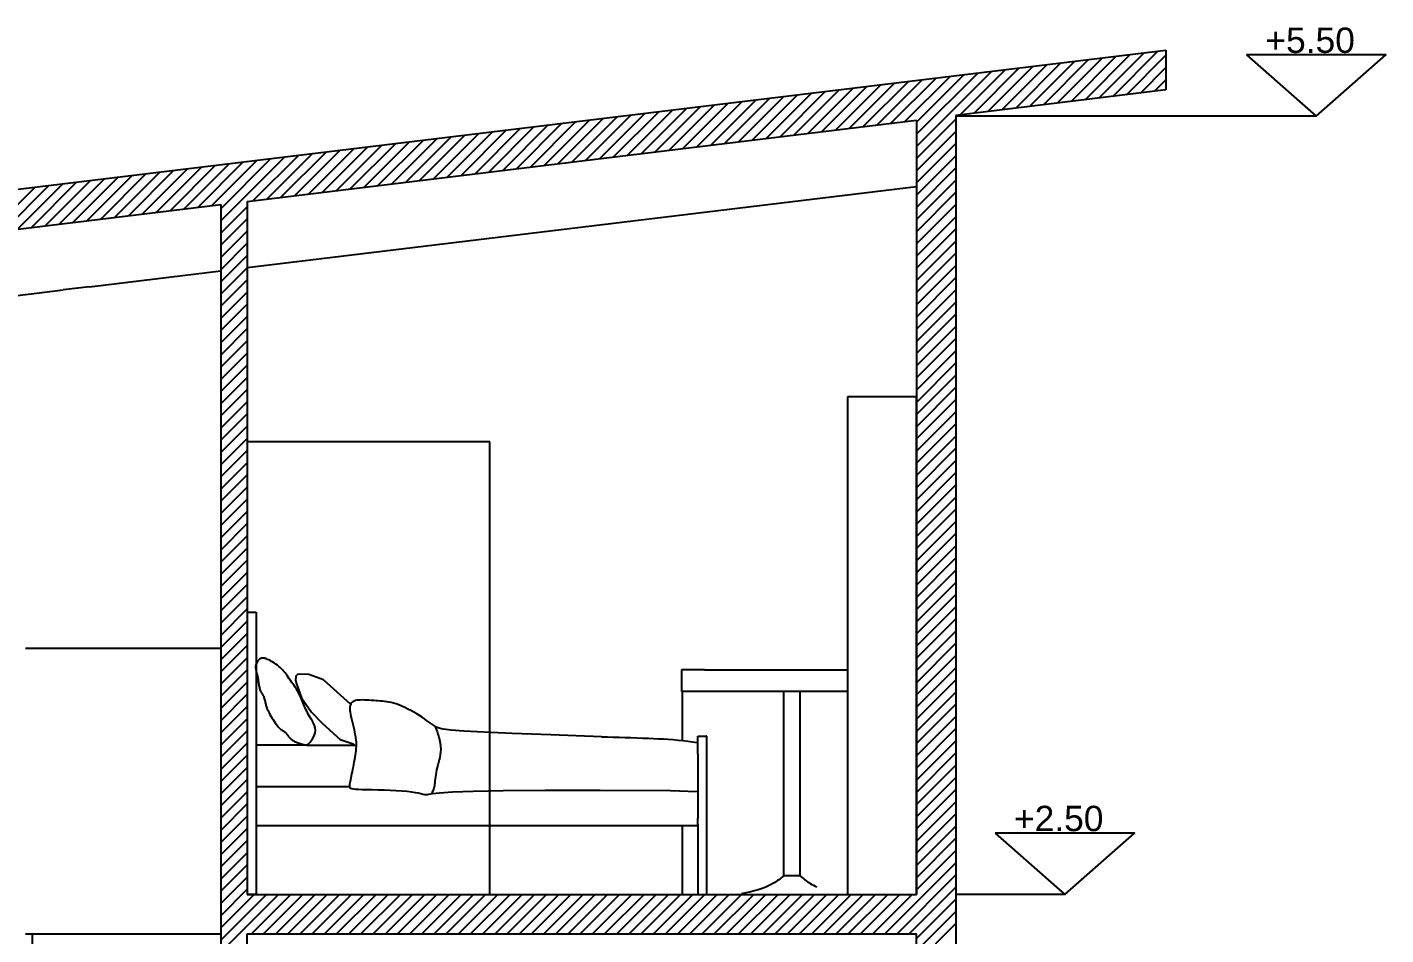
# Model space of a CAD drawing. Header units: inches. Extents: x 1683361338 to 1683364737, y 2652218797 to 2652228464.
# Drawn here: x 1683363810 to 1683364362, y 2652226870 to 2652227239 of the extents above; entities that cross this region are included whole.
import ezdxf

# ---------------------------------------------------------------- set-up
doc = ezdxf.new("R2010")
doc.units = ezdxf.units.IN
doc.header["$MEASUREMENT"] = 0
for name, color, linetype in [('A-FURN', 5, 'Continuous'), ('A-SECT-MCUT', 7, 'Continuous'), ('G-ANNO-DIM', 3, 'Continuous'), ('G-ANNO-NPLT', 210, 'Continuous'), ('PROIETTATO', 2, 'Continuous')]:
    doc.layers.add(name, color=color, linetype=linetype)
doc.styles.add('underline', font='Arial.ttf')

msp = doc.modelspace()

# ---------------------------------------------------------------- linework, layer by layer
at = {"layer": 'A-FURN', "linetype": 'ByBlock', "ltscale": 11}
for p, q in [((1683364171.321141, 2652227088.716176), (1683364143.321142, 2652227088.716176)), ((1683364143.321142, 2652227088.716176), (1683364143.321142, 2652226886.71618)), ((1683364171.321142, 2652226886.71618), (1683364171.321142, 2652227088.716176)), ((1683364076.020059, 2652226969.095062), (1683364076.020059, 2652226949.231222)), ((1683364076.020059, 2652226914.636035), (1683364076.020059, 2652226886.800833)), ((1683363812.167958, 2652226756.749552), (1683363812.167972, 2652226870.716181))]:
    msp.add_line(p, q, dxfattribs=at)
at = {"layer": 'A-FURN', "ltscale": 0.2}
for p, q in [((1683363997.916472, 2652227070.479282), (1683363899.321147, 2652227070.479282)), ((1683363997.916472, 2652227058.146423), (1683363997.916472, 2652227070.479282)), ((1683363997.916472, 2652226886.71618), (1683363997.916472, 2652227058.146423))]:
    msp.add_line(p, q, dxfattribs=at)
at = {"layer": 'A-FURN'}
for p, q in [((1683363899.435961, 2652227001.285758), (1683363903.005996, 2652227001.285758)), ((1683363809.321149, 2652226986.716177), (1683363888.610812, 2652226986.716177)), ((1683364085.11749, 2652226977.849879), (1683364075.862345, 2652226977.849879)), ((1683364075.862345, 2652226977.849879), (1683364075.862345, 2652226969.095062)), ((1683364085.11749, 2652226977.849879), (1683364143.321142, 2652226977.849879)), ((1683364118.138488, 2652226977.849879), (1683364118.138488, 2652226977.849879)), ((1683364143.321142, 2652226969.095062), (1683364076.020059, 2652226969.095062)), ((1683364117.410724, 2652226894.279275), (1683364117.410724, 2652226969.000198)), ((1683364123.895956, 2652226969.000198), (1683364123.895956, 2652226894.279275)), ((1683363923.479479, 2652226947.292902), (1683363903.024809, 2652226947.292902)), ((1683363923.479479, 2652226947.292902), (1683363943.021007, 2652226947.292902)), ((1683364082.464756, 2652226943.728598), (1683364082.464756, 2652226951.021041)), ((1683364082.464756, 2652226951.021041), (1683364085.868709, 2652226951.021041)), ((1683364086.081273, 2652226951.021041), (1683364085.868709, 2652226951.021041)), ((1683364086.081273, 2652226944.097955), (1683364086.081273, 2652226951.021041)), ((1683363903.005996, 2652226930.481228), (1683363940.583405, 2652226930.481228)), ((1683364042.836291, 2652226929.116156), (1683364071.371634, 2652226928.860754)), ((1683364071.371634, 2652226928.860754), (1683364082.222355, 2652226928.521825)), ((1683363903.133865, 2652226914.636035), (1683364082.409358, 2652226914.636035)), ((1683364082.464756, 2652226915.078625), (1683364082.464756, 2652226917.712975)), ((1683364123.895956, 2652226894.279275), (1683364117.410724, 2652226894.279275)), ((1683363809.321149, 2652226870.71618), (1683363888.610812, 2652226870.71618))]:
    msp.add_line(p, q, dxfattribs=at)
for points in [[(1683363903.005996, 2652227001.285758), (1683363903.005996, 2652226886.71618), (1683363899.435961, 2652226886.71618), (1683363899.435961, 2652227001.273527)], [(1683363925.874545, 2652226949.862189), (1683363926.627465, 2652226951.125974), (1683363927.035642, 2652226952.299922), (1683363927.155199, 2652226953.390591), (1683363927.04226, 2652226954.404542), (1683363926.752948, 2652226955.348331), (1683363926.343385, 2652226956.228521), (1683363925.869695, 2652226957.051668), (1683363925.388001, 2652226957.824331), (1683363924.94409, 2652226958.553243), (1683363924.542405, 2652226959.245822), (1683363924.177054, 2652226959.909662), (1683363923.842144, 2652226960.552355), (1683363923.531783, 2652226961.181494), (1683363923.240077, 2652226961.80467), (1683363922.961134, 2652226962.429476), (1683363922.689062, 2652226963.063505), (1683363922.41823, 2652226963.712854), (1683363922.14406, 2652226964.377653), (1683363921.862236, 2652226965.056533), (1683363921.568442, 2652226965.74813), (1683363921.258362, 2652226966.451076), (1683363920.92768, 2652226967.164004), (1683363920.572081, 2652226967.88555), (1683363920.187249, 2652226968.614346), (1683363919.770705, 2652226969.348581), (1683363919.32732, 2652226970.084666), (1683363918.863802, 2652226970.818563), (1683363918.386861, 2652226971.546237), (1683363917.903204, 2652226972.263654), (1683363917.41954, 2652226972.966777), (1683363916.942576, 2652226973.65157), (1683363916.479023, 2652226974.313998), (1683363916.033167, 2652226974.950971), (1683363915.599612, 2652226975.563176), (1683363915.170539, 2652226976.152245), (1683363914.738132, 2652226976.71981), (1683363914.294572, 2652226977.267503), (1683363913.832042, 2652226977.796958), (1683363913.342725, 2652226978.309806), (1683363912.818802, 2652226978.807681), (1683363912.255758, 2652226979.291227), (1683363911.662287, 2652226979.757152), (1683363911.050381, 2652226980.201173), (1683363910.432037, 2652226980.61901), (1683363909.819247, 2652226981.006384), (1683363909.224008, 2652226981.359015), (1683363908.658314, 2652226981.672619), (1683363908.134159, 2652226981.94292), (1683363907.660686, 2652226982.166865), (1683363907.235633, 2652226982.346329), (1683363906.853886, 2652226982.484418), (1683363906.510329, 2652226982.584237), (1683363906.199849, 2652226982.648889), (1683363905.917332, 2652226982.681479), (1683363905.657663, 2652226982.685115), (1683363905.415729, 2652226982.662899), (1683363905.187074, 2652226982.61752), (1683363904.96989, 2652226982.549995), (1683363904.763023, 2652226982.460929), (1683363904.565325, 2652226982.350919), (1683363904.375644, 2652226982.220567), (1683363904.19283, 2652226982.070477), (1683363904.015731, 2652226981.901247), (1683363903.843198, 2652226981.71348), (1683363903.674757, 2652226981.507839), (1683363903.512646, 2652226981.285225), (1683363903.359778, 2652226981.046606), (1683363903.219068, 2652226980.792945), (1683363903.093432, 2652226980.525207), (1683363902.985784, 2652226980.244357), (1683363902.899038, 2652226979.951359), (1683363902.83611, 2652226979.64718), (1683363902.798928, 2652226979.333261), (1683363902.785488, 2652226979.01296), (1683363902.792801, 2652226978.690112), (1683363902.817874, 2652226978.368552), (1683363902.857719, 2652226978.052116), (1683363902.909344, 2652226977.744639), (1683363902.969762, 2652226977.449957), (1683363903.03598, 2652226977.171905), (1683363903.105332, 2652226976.912751), (1683363903.17644, 2652226976.668491), (1683363903.248252, 2652226976.433559), (1683363903.319712, 2652226976.202383), (1683363903.389767, 2652226975.969394), (1683363903.457362, 2652226975.729021), (1683363903.521443, 2652226975.475697), (1683363903.580956, 2652226975.20385), (1683363903.635289, 2652226974.909188), (1683363903.685596, 2652226974.592524), (1683363903.733472, 2652226974.255948), (1683363903.780513, 2652226973.90155), (1683363903.828315, 2652226973.531419), (1683363903.878473, 2652226973.147644), (1683363903.932583, 2652226972.752316), (1683363903.992241, 2652226972.347525), (1683363904.058893, 2652226971.935817), (1683363904.133393, 2652226971.521563), (1683363904.216443, 2652226971.109597), (1683363904.308748, 2652226970.704746), (1683363904.41101, 2652226970.311841), (1683363904.523934, 2652226969.935711), (1683363904.648222, 2652226969.581188), (1683363904.784579, 2652226969.2531), (1683363904.933047, 2652226968.954068), (1683363905.091019, 2652226968.677875), (1683363905.255231, 2652226968.416094), (1683363905.422413, 2652226968.160295), (1683363905.589299, 2652226967.902056), (1683363905.752624, 2652226967.632944), (1683363905.909118, 2652226967.344536), (1683363906.055517, 2652226967.028403), (1683363906.189392, 2652226966.67876), (1683363906.311679, 2652226966.300382), (1683363906.424153, 2652226965.900685), (1683363906.528589, 2652226965.487089), (1683363906.626762, 2652226965.067009), (1683363906.720447, 2652226964.647862), (1683363906.811419, 2652226964.237067), (1683363906.901454, 2652226963.842039), (1683363906.993201, 2652226963.466925), (1683363907.092802, 2652226963.102794), (1683363907.207277, 2652226962.737438), (1683363907.343644, 2652226962.358658), (1683363907.508919, 2652226961.954248), (1683363907.710122, 2652226961.512006), (1683363907.95427, 2652226961.019727), (1683363908.248381, 2652226960.46521), (1683363908.596306, 2652226959.841856), (1683363908.989226, 2652226959.165503), (1683363909.415156, 2652226958.457591), (1683363909.86211, 2652226957.739563), (1683363910.318101, 2652226957.032863), (1683363910.771145, 2652226956.358931), (1683363911.209255, 2652226955.739211), (1683363911.620447, 2652226955.195145), (1683363911.995322, 2652226954.742554), (1683363912.334839, 2652226954.374784), (1683363912.642546, 2652226954.079554), (1683363912.921991, 2652226953.844587), (1683363913.17672, 2652226953.657605), (1683363913.41028, 2652226953.506332), (1683363913.626221, 2652226953.378489), (1683363913.828088, 2652226953.261799), (1683363914.019218, 2652226953.145536), (1683363914.202105, 2652226953.025183), (1683363914.379031, 2652226952.897777), (1683363914.552278, 2652226952.760352), (1683363914.724128, 2652226952.609946), (1683363914.896865, 2652226952.443593), (1683363915.07277, 2652226952.258328), (1683363915.254125, 2652226952.051189), (1683363915.44281, 2652226951.820657), (1683363915.63909, 2652226951.570994), (1683363915.842828, 2652226951.307907), (1683363916.053886, 2652226951.037107), (1683363916.272127, 2652226950.764301), (1683363916.497414, 2652226950.495196), (1683363916.729608, 2652226950.235501), (1683363916.968573, 2652226949.990926), (1683363917.214602, 2652226949.765799), (1683363917.469723, 2652226949.55893), (1683363917.736392, 2652226949.367755), (1683363918.017069, 2652226949.189706), (1683363918.314212, 2652226949.022215), (1683363918.63028, 2652226948.862718), (1683363918.967729, 2652226948.708643), (1683363919.32902, 2652226948.557428), (1683363919.714677, 2652226948.407313), (1683363920.117502, 2652226948.259789), (1683363920.528363, 2652226948.117155), (1683363920.938128, 2652226947.981708), (1683363921.337665, 2652226947.855749), (1683363921.717844, 2652226947.741579), (1683363922.069532, 2652226947.641493), (1683363922.383598, 2652226947.557794), (1683363922.653726, 2652226947.4925), (1683363922.884861, 2652226947.446511), (1683363923.084767, 2652226947.420448), (1683363923.261205, 2652226947.414932), (1683363923.421936, 2652226947.430582), (1683363923.574723, 2652226947.468019), (1683363923.727326, 2652226947.527865), (1683363923.88751, 2652226947.610738), (1683363924.06206, 2652226947.718598), (1683363924.253869, 2652226947.858754), (1683363924.464854, 2652226948.039855), (1683363924.696933, 2652226948.270546), (1683363924.952024, 2652226948.559478), (1683363925.232044, 2652226948.915298), (1683363925.538912, 2652226949.346653), (1683363925.874545, 2652226949.862189)], [(1683363941.363939, 2652226963.908175), (1683363930.335021, 2652226973.791253), (1683363924.419707, 2652226976.080162), (1683363919.925774, 2652226976.211668), (1683363919.186345, 2652226975.325193), (1683363918.964515, 2652226973.552243), (1683363919.400653, 2652226972.198668), (1683363921.454664, 2652226966.557132), (1683363925.471671, 2652226960.683509), (1683363929.792634, 2652226956.196353), (1683363937.174171, 2652226949.633607), (1683363942.406949, 2652226947.813512), (1683363943.59973, 2652226946.802251)], [(1683364043.291315, 2652226950.771169), (1683364022.724734, 2652226951.478668), (1683364007.019891, 2652226952.079991), (1683363995.488392, 2652226952.59694), (1683363987.441842, 2652226953.051316), (1683363982.191849, 2652226953.464918), (1683363979.050019, 2652226953.859548), (1683363977.327957, 2652226954.257005), (1683363976.337271, 2652226954.67909), (1683363975.501425, 2652226955.14326), (1683363974.691317, 2652226955.649591), (1683363973.889702, 2652226956.193816), (1683363973.079337, 2652226956.771669), (1683363972.242977, 2652226957.378881), (1683363971.363378, 2652226958.011185), (1683363970.423297, 2652226958.664315), (1683363969.405489, 2652226959.334002), (1683363968.299443, 2652226960.014585), (1683363967.12157, 2652226960.694826), (1683363965.895017, 2652226961.362086), (1683363964.642928, 2652226962.003735), (1683363963.388448, 2652226962.607138), (1683363962.154723, 2652226963.159659), (1683363960.964897, 2652226963.648664), (1683363959.842116, 2652226964.061519), (1683363958.802846, 2652226964.389801), (1683363957.836841, 2652226964.641933), (1683363956.927178, 2652226964.830552), (1683363956.056933, 2652226964.968287), (1683363955.209181, 2652226965.067776), (1683363954.366998, 2652226965.141652), (1683363953.513461, 2652226965.202549), (1683363952.631645, 2652226965.263105), (1683363951.710023, 2652226965.332847), (1683363950.758652, 2652226965.408901), (1683363949.792985, 2652226965.485284), (1683363948.828475, 2652226965.556018), (1683363947.880575, 2652226965.615124), (1683363946.964738, 2652226965.656621), (1683363946.096417, 2652226965.674529), (1683363945.291067, 2652226965.662868), (1683363944.561183, 2652226965.616293), (1683363943.907441, 2652226965.532001), (1683363943.32756, 2652226965.407827), (1683363942.819258, 2652226965.241602), (1683363942.380256, 2652226965.031157), (1683363942.008272, 2652226964.774328), (1683363941.701025, 2652226964.468945), (1683363941.456234, 2652226964.112841), (1683363941.271645, 2652226963.703507), (1683363941.145105, 2652226963.23707), (1683363941.07449, 2652226962.709312), (1683363941.057675, 2652226962.116016), (1683363941.092535, 2652226961.452969), (1683363941.176943, 2652226960.71595), (1683363941.308776, 2652226959.900748), (1683363941.485908, 2652226959.003143), (1683363941.704503, 2652226958.022916), (1683363941.953883, 2652226956.975826), (1683363942.221657, 2652226955.881629), (1683363942.495437, 2652226954.760082), (1683363942.762832, 2652226953.630938), (1683363943.011454, 2652226952.513955), (1683363943.228912, 2652226951.428885), (1683363943.402818, 2652226950.395487), (1683363943.523667, 2652226949.427711), (1683363943.59349, 2652226948.516292), (1683363943.617206, 2652226947.646162), (1683363943.59973, 2652226946.802251), (1683363943.545979, 2652226945.969491), (1683363943.460871, 2652226945.132813), (1683363943.349323, 2652226944.277148), (1683363943.21625, 2652226943.387426), (1683363943.066213, 2652226942.45329), (1683363942.902337, 2652226941.483215), (1683363942.727389, 2652226940.490385), (1683363942.544137, 2652226939.487987), (1683363942.35535, 2652226938.489207), (1683363942.163793, 2652226937.507231), (1683363941.972236, 2652226936.555243), (1683363941.783445, 2652226935.64643), (1683363941.600616, 2652226934.792172), (1683363941.428653, 2652226933.996636), (1683363941.272891, 2652226933.262187), (1683363941.138662, 2652226932.591184), (1683363941.031298, 2652226931.985991), (1683363940.956132, 2652226931.448972), (1683363940.918498, 2652226930.982488), (1683363940.923727, 2652226930.588901), (1683363940.982988, 2652226930.268684), (1683363941.130786, 2652226930.01474), (1683363941.407464, 2652226929.818081), (1683363941.85336, 2652226929.66972), (1683363942.508817, 2652226929.560667), (1683363943.414174, 2652226929.481938), (1683363944.609774, 2652226929.424542), (1683363946.135957, 2652226929.379491), (1683363948.01202, 2652226929.3383), (1683363950.173083, 2652226929.294477), (1683363952.533227, 2652226929.242033), (1683363955.006526, 2652226929.174981), (1683363957.507061, 2652226929.087328), (1683363959.948907, 2652226928.973087), (1683363962.246143, 2652226928.826268), (1683363964.312846, 2652226928.640881), (1683363966.083286, 2652226928.41537), (1683363967.572493, 2652226928.165905), (1683363968.815692, 2652226927.913093), (1683363969.848104, 2652226927.677538), (1683363970.704954, 2652226927.479845), (1683363971.421463, 2652226927.340616), (1683363972.032856, 2652226927.280459), (1683363972.574354, 2652226927.319977), (1683363973.206609, 2652226927.470829), (1683363974.591987, 2652226927.708882), (1683363977.518282, 2652226928.001061), (1683363982.773287, 2652226928.31429), (1683363991.144797, 2652226928.615491), (1683364003.420605, 2652226928.871587), (1683364020.388505, 2652226929.049501), (1683364042.836291, 2652226929.116156)], [(1683363975.642822, 2652226955.064738), (1683363975.867161, 2652226954.530909), (1683363976.168109, 2652226953.785336), (1683363976.516745, 2652226952.864943), (1683363976.884149, 2652226951.806654), (1683363977.2414, 2652226950.647392), (1683363977.559579, 2652226949.42408), (1683363977.809764, 2652226948.173643), (1683363977.963035, 2652226946.933002), (1683363977.998816, 2652226945.73216), (1683363977.929909, 2652226944.573432), (1683363977.777458, 2652226943.45221), (1683363977.56261, 2652226942.363888), (1683363977.306511, 2652226941.30386), (1683363977.030307, 2652226940.267519), (1683363976.755142, 2652226939.250257), (1683363976.502163, 2652226938.247466), (1683363976.287966, 2652226937.256932), (1683363976.110949, 2652226936.285995), (1683363975.96496, 2652226935.344383), (1683363975.843846, 2652226934.441829), (1683363975.741456, 2652226933.588063), (1683363975.651637, 2652226932.792815), (1683363975.568238, 2652226932.065815), (1683363975.485107, 2652226931.416793), (1683363975.396605, 2652226930.850538), (1683363975.299149, 2652226930.352056), (1683363975.189667, 2652226929.901413), (1683363975.065089, 2652226929.478674), (1683363974.922344, 2652226929.063905), (1683363974.758363, 2652226928.637169), (1683363974.570074, 2652226928.178532), (1683363974.354407, 2652226927.668058)], [(1683364082.464756, 2652226915.078625), (1683364082.464756, 2652226886.71618), (1683364086.081273, 2652226886.71618), (1683364086.081273, 2652226944.097955)], [(1683364082.464756, 2652226943.728598), (1683364082.464756, 2652226917.712975)]]:
    msp.add_lwpolyline(points, dxfattribs=at)
for points in [[(1683364043.291315, 2652226950.771169), (1683364062.455114, 2652226950.111926), (1683364078.398623, 2652226948.950183), (1683364082.121699, 2652226948.418559)], [(1683364117.410724, 2652226894.310896), (1683364113.151935, 2652226891.216424), (1683364100.207414, 2652226886.929915)]]:
    msp.add_spline(points, degree=3, dxfattribs=at)
msp.add_open_spline([(1683364123.895956, 2652226894.265723), (1683364125.276611, 2652226893.161562), (1683364127.451125, 2652226891.422523), (1683364129.882915, 2652226890.179729), (1683364130.797377, 2652226889.777475)], degree=3, knots=[0, 0, 0, 0, 5.264317401, 8.2912336497, 8.2912336497, 8.2912336497, 8.2912336497], dxfattribs=at)
at = {"layer": 'A-SECT-MCUT', "linetype": 'ByBlock', "ltscale": 11}
for p, q in [((1683363525.987822, 2652227139.285234), (1683364272.654473, 2652227229.527596)), ((1683364272.654473, 2652227229.527596), (1683364272.654473, 2652227213.410484)), ((1683364272.654473, 2652227213.410484), (1683364187.321141, 2652227203.067051)), ((1683363899.321147, 2652227168.157959), (1683364171.321141, 2652227201.127656)), ((1683364171.321141, 2652227201.127656), (1683364171.321146, 2652226886.71618)), ((1683364187.321141, 2652227203.067051), (1683364187.321141, 2652226621.892399)), ((1683363899.321147, 2652227168.157959), (1683363899.321147, 2652226886.71618)), ((1683363888.610812, 2652227166.859737), (1683363888.610812, 2652226637.892398)), ((1683363899.321147, 2652226886.71618), (1683364171.321142, 2652226886.71618)), ((1683363899.322292, 2652226637.892484), (1683363899.322292, 2652226870.716181)), ((1683363899.322292, 2652226870.71618), (1683364171.321141, 2652226870.71618))]:
    msp.add_line(p, q, dxfattribs=at)
at = {"layer": 'A-SECT-MCUT'}
msp.add_line((1683364171.321141, 2652226637.892398), (1683364171.321141, 2652226870.716181), dxfattribs=at)
msp.add_lwpolyline([(1683363739.321151, 2652227148.764021), (1683363888.610812, 2652227166.859737)], dxfattribs=at)
at = {"layer": 'G-ANNO-DIM', "lineweight": 25}
for p, q in [((1683364333.697607, 2652227202.758973), (1683364187.321141, 2652227202.758973)), ((1683364231.544787, 2652226886.71618), (1683364187.321141, 2652226886.71618))]:
    msp.add_line(p, q, dxfattribs=at)
at = {"layer": 'G-ANNO-DIM'}
for points in [[(1683364305.417244, 2652227227.646243), (1683364333.697607, 2652227202.758973), (1683364361.97797, 2652227227.646243)], [(1683364203.264424, 2652226911.60345), (1683364231.544787, 2652226886.71618), (1683364259.82515, 2652226911.60345)]]:
    msp.add_lwpolyline(points, close=True, dxfattribs=at)
at = {"layer": 'G-ANNO-NPLT', "linetype": 'Continuous', "ltscale": 11}
for p, q in [((1683364245.389791, 2652227210.105675), (1683364263.733522, 2652227228.449407)), ((1683364251.022262, 2652227210.788399), (1683364269.36374, 2652227229.129877)), ((1683364200.330022, 2652227204.643885), (1683364218.691786, 2652227223.005649)), ((1683364205.962493, 2652227205.326609), (1683364224.322003, 2652227223.686118)), ((1683364211.594964, 2652227206.009332), (1683364229.95222, 2652227224.366589)), ((1683364217.227435, 2652227206.692056), (1683364235.582437, 2652227225.047058)), ((1683364222.859906, 2652227207.37478), (1683364241.212655, 2652227225.727528)), ((1683364228.492377, 2652227208.057503), (1683364246.842872, 2652227226.407998)), ((1683364234.124849, 2652227208.740227), (1683364252.473089, 2652227227.088467)), ((1683364239.757319, 2652227209.422951), (1683364258.103306, 2652227227.768937)), ((1683364256.654734, 2652227211.471123), (1683364272.654473, 2652227227.470861)), ((1683364155.270252, 2652227199.182094), (1683364173.650049, 2652227217.561891)), ((1683364160.902723, 2652227199.864817), (1683364179.280266, 2652227218.24236)), ((1683364166.535194, 2652227200.547541), (1683364184.910483, 2652227218.92283)), ((1683364171.321141, 2652227190.484246), (1683364201.801135, 2652227220.964239)), ((1683364171.321141, 2652227195.433993), (1683364196.170917, 2652227220.28377)), ((1683364171.321141, 2652227200.383741), (1683364190.5407, 2652227219.6033)), ((1683364189.06508, 2652227203.278438), (1683364207.431351, 2652227221.644709)), ((1683364194.697551, 2652227203.961161), (1683364213.061569, 2652227222.325179)), ((1683364262.287204, 2652227212.153846), (1683364272.654473, 2652227222.521114)), ((1683364267.919675, 2652227212.836569), (1683364272.654472, 2652227217.571367)), ((1683364110.210483, 2652227193.720304), (1683364128.608311, 2652227212.118132)), ((1683364115.842954, 2652227194.403028), (1683364134.238529, 2652227212.798602)), ((1683364121.475425, 2652227195.085751), (1683364139.868746, 2652227213.479072)), ((1683364127.107896, 2652227195.768475), (1683364145.498963, 2652227214.159542)), ((1683364132.740367, 2652227196.451199), (1683364151.12918, 2652227214.840012)), ((1683364138.372838, 2652227197.133922), (1683364156.759397, 2652227215.520481)), ((1683364144.00531, 2652227197.816646), (1683364162.389615, 2652227216.200951)), ((1683364149.63778, 2652227198.49937), (1683364168.019832, 2652227216.881421)), ((1683364065.150713, 2652227188.258513), (1683364083.566575, 2652227206.674374)), ((1683364070.783185, 2652227188.941237), (1683364089.196792, 2652227207.354844)), ((1683364076.415656, 2652227189.623961), (1683364094.827009, 2652227208.035314)), ((1683364082.048127, 2652227190.306684), (1683364100.457226, 2652227208.715783)), ((1683364087.680598, 2652227190.989408), (1683364106.087443, 2652227209.396253)), ((1683364093.313069, 2652227191.672132), (1683364111.71766, 2652227210.076723)), ((1683364098.945541, 2652227192.354856), (1683364117.347877, 2652227210.757193)), ((1683364104.578012, 2652227193.03758), (1683364122.978095, 2652227211.437663)), ((1683364014.458474, 2652227182.113999), (1683364032.89462, 2652227200.550146)), ((1683364020.090945, 2652227182.796723), (1683364038.524837, 2652227201.230616)), ((1683364025.723416, 2652227183.479446), (1683364044.155055, 2652227201.911085)), ((1683364031.355887, 2652227184.16217), (1683364049.785272, 2652227202.591555)), ((1683364036.988358, 2652227184.844894), (1683364055.415489, 2652227203.272025)), ((1683364042.620829, 2652227185.527617), (1683364061.045706, 2652227203.952495)), ((1683364048.2533, 2652227186.210342), (1683364066.675923, 2652227204.632965)), ((1683364053.885771, 2652227186.893065), (1683364072.30614, 2652227205.313435)), ((1683364059.518243, 2652227187.57579), (1683364077.936358, 2652227205.993905)), ((1683364171.321142, 2652227185.534499), (1683364187.321141, 2652227201.534499)), ((1683363969.398705, 2652227176.652209), (1683363987.852883, 2652227195.106388)), ((1683363975.031175, 2652227177.334933), (1683363993.4831, 2652227195.786858)), ((1683363980.663646, 2652227178.017656), (1683363999.113318, 2652227196.467328)), ((1683363986.296118, 2652227178.70038), (1683364004.743535, 2652227197.147797)), ((1683363991.928588, 2652227179.383104), (1683364010.373752, 2652227197.828267)), ((1683363997.56106, 2652227180.065828), (1683364016.003969, 2652227198.508737)), ((1683364003.193531, 2652227180.748551), (1683364021.634186, 2652227199.189206)), ((1683364008.826003, 2652227181.431275), (1683364027.264403, 2652227199.869676)), ((1683364171.321142, 2652227180.584752), (1683364187.321141, 2652227196.584751)), ((1683363924.338935, 2652227171.190419), (1683363942.811146, 2652227189.66263)), ((1683363929.971406, 2652227171.873142), (1683363948.441363, 2652227190.343099)), ((1683363935.603877, 2652227172.555866), (1683363954.07158, 2652227191.023569)), ((1683363941.236348, 2652227173.23859), (1683363959.701798, 2652227191.704039)), ((1683363946.86882, 2652227173.921314), (1683363965.332015, 2652227192.384508)), ((1683363952.501291, 2652227174.604038), (1683363970.962232, 2652227193.064979)), ((1683363958.133761, 2652227175.286761), (1683363976.592449, 2652227193.745448)), ((1683363963.766233, 2652227175.969485), (1683363982.222666, 2652227194.425918)), ((1683364171.321142, 2652227175.635005), (1683364187.321141, 2652227191.635004)), ((1683363879.279166, 2652227165.728629), (1683363897.769409, 2652227184.218872)), ((1683363884.911638, 2652227166.411353), (1683363903.399626, 2652227184.899341)), ((1683363888.610812, 2652227165.16078), (1683363909.029843, 2652227185.579811)), ((1683363888.610813, 2652227160.211033), (1683363914.66006, 2652227186.26028)), ((1683363901.809051, 2652227168.459524), (1683363920.290277, 2652227186.940751)), ((1683363907.441522, 2652227169.142247), (1683363925.920495, 2652227187.621221)), ((1683363913.073993, 2652227169.824971), (1683363931.550712, 2652227188.30169)), ((1683363918.706464, 2652227170.507695), (1683363937.180929, 2652227188.98216)), ((1683364171.321142, 2652227170.685257), (1683364187.321141, 2652227186.685256)), ((1683363834.219398, 2652227160.266839), (1683363852.727672, 2652227178.775113)), ((1683363839.851869, 2652227160.949563), (1683363858.357889, 2652227179.455583)), ((1683363845.484339, 2652227161.632287), (1683363863.988106, 2652227180.136053)), ((1683363851.116811, 2652227162.31501), (1683363869.618324, 2652227180.816523)), ((1683363856.749282, 2652227162.997734), (1683363875.24854, 2652227181.496992)), ((1683363862.381753, 2652227163.680458), (1683363880.878758, 2652227182.177462)), ((1683363868.014224, 2652227164.363181), (1683363886.508975, 2652227182.857932)), ((1683363873.646695, 2652227165.045905), (1683363892.139192, 2652227183.538402)), ((1683364171.321142, 2652227165.73551), (1683364187.321141, 2652227181.735509)), ((1683363794.7921, 2652227155.487772), (1683363813.316152, 2652227174.011825)), ((1683363800.424571, 2652227156.170496), (1683363818.946369, 2652227174.692295)), ((1683363806.057042, 2652227156.85322), (1683363824.576586, 2652227175.372764)), ((1683363811.689513, 2652227157.535944), (1683363830.206803, 2652227176.053234)), ((1683363817.321984, 2652227158.218668), (1683363835.83702, 2652227176.733704)), ((1683363822.954456, 2652227158.901392), (1683363841.467237, 2652227177.414174)), ((1683363828.586926, 2652227159.584115), (1683363847.097455, 2652227178.094644)), ((1683364171.321142, 2652227160.785763), (1683364187.321141, 2652227176.785762)), ((1683364171.321142, 2652227155.836015), (1683364187.321141, 2652227171.836014)), ((1683363888.610812, 2652227155.261286), (1683363899.321147, 2652227165.97162)), ((1683364171.321142, 2652227150.886268), (1683364187.321141, 2652227166.886267)), ((1683364171.321142, 2652227145.936521), (1683364187.321141, 2652227161.93652)), ((1683363888.610813, 2652227150.311538), (1683363899.321147, 2652227161.021873)), ((1683364171.321142, 2652227140.986773), (1683364187.321141, 2652227156.986772)), ((1683363888.610812, 2652227145.361791), (1683363899.321147, 2652227156.072125)), ((1683363888.610812, 2652227140.412043), (1683363899.321147, 2652227151.122378)), ((1683364171.321142, 2652227136.037026), (1683364187.321141, 2652227152.037025)), ((1683363888.610812, 2652227135.462296), (1683363899.321147, 2652227146.172631)), ((1683364171.321142, 2652227131.087279), (1683364187.321141, 2652227147.087278)), ((1683363888.610812, 2652227130.512548), (1683363899.321147, 2652227141.222883)), ((1683364171.321143, 2652227126.137532), (1683364187.321141, 2652227142.13753)), ((1683363888.610813, 2652227125.562801), (1683363899.321147, 2652227136.273136)), ((1683364171.321143, 2652227121.187784), (1683364187.321141, 2652227137.187783)), ((1683363888.610812, 2652227120.613054), (1683363899.321147, 2652227131.323389)), ((1683364171.321143, 2652227116.238037), (1683364187.321141, 2652227132.238036)), ((1683363888.610812, 2652227115.663306), (1683363899.321147, 2652227126.373641)), ((1683364171.321143, 2652227111.28829), (1683364187.321141, 2652227127.288288)), ((1683363888.610812, 2652227110.713559), (1683363899.321147, 2652227121.423893)), ((1683364171.321143, 2652227106.338542), (1683364187.321141, 2652227122.338541)), ((1683363888.610812, 2652227105.763812), (1683363899.321146, 2652227116.474146)), ((1683364171.321143, 2652227101.388795), (1683364187.321141, 2652227117.388793)), ((1683364171.321143, 2652227096.439048), (1683364187.321141, 2652227112.439046)), ((1683363888.610812, 2652227100.814065), (1683363899.321147, 2652227111.524399)), ((1683364171.321143, 2652227091.489301), (1683364187.321141, 2652227107.489299)), ((1683363888.610812, 2652227090.91457), (1683363899.321147, 2652227101.624905)), ((1683363888.610813, 2652227095.864317), (1683363899.321147, 2652227106.574652)), ((1683364171.321143, 2652227086.539553), (1683364187.321141, 2652227102.539551)), ((1683363888.610812, 2652227085.964822), (1683363899.321147, 2652227096.675158)), ((1683364171.321143, 2652227081.589806), (1683364187.321141, 2652227097.589804)), ((1683363888.610813, 2652227081.015075), (1683363899.321147, 2652227091.725409)), ((1683364171.321143, 2652227076.640059), (1683364187.321141, 2652227092.640057)), ((1683363888.610812, 2652227076.065328), (1683363899.321147, 2652227086.775662)), ((1683364171.321144, 2652227071.690311), (1683364187.321141, 2652227087.690309)), ((1683363888.610812, 2652227071.11558), (1683363899.321147, 2652227081.825915)), ((1683364171.321144, 2652227066.740564), (1683364187.321141, 2652227082.740562)), ((1683363888.610812, 2652227066.165833), (1683363899.321147, 2652227076.876167)), ((1683364171.321143, 2652227061.790817), (1683364187.321141, 2652227077.790815)), ((1683363888.610812, 2652227061.216085), (1683363899.321147, 2652227071.92642)), ((1683364171.321144, 2652227056.84107), (1683364187.321141, 2652227072.841067)), ((1683363888.610812, 2652227056.266338), (1683363899.321147, 2652227066.976673)), ((1683364171.321143, 2652227051.891322), (1683364187.321141, 2652227067.89132)), ((1683364171.321144, 2652227046.941575), (1683364187.321141, 2652227062.941572)), ((1683363888.610812, 2652227051.316591), (1683363899.321147, 2652227062.026926)), ((1683363888.610813, 2652227046.366843), (1683363899.321147, 2652227057.077178)), ((1683364171.321144, 2652227041.991828), (1683364187.321141, 2652227057.991825)), ((1683363888.610813, 2652227041.417096), (1683363899.321147, 2652227052.127431)), ((1683364171.321144, 2652227037.04208), (1683364187.321141, 2652227053.042078)), ((1683363888.610812, 2652227036.467349), (1683363899.321147, 2652227047.177683)), ((1683364171.321144, 2652227032.092333), (1683364187.321141, 2652227048.09233)), ((1683363888.610812, 2652227031.517601), (1683363899.321147, 2652227042.227937)), ((1683364171.321144, 2652227027.142586), (1683364187.321141, 2652227043.142583)), ((1683363888.610813, 2652227026.567854), (1683363899.321147, 2652227037.278188)), ((1683364171.321144, 2652227022.192838), (1683364187.321141, 2652227038.192835)), ((1683363888.610812, 2652227021.618107), (1683363899.321147, 2652227032.328441)), ((1683364171.321144, 2652227017.243092), (1683364187.321141, 2652227033.243088)), ((1683363888.610812, 2652227016.668359), (1683363899.321147, 2652227027.378694)), ((1683364171.321144, 2652227012.293344), (1683364187.321141, 2652227028.293341)), ((1683363888.610812, 2652227011.718612), (1683363899.321147, 2652227022.428946)), ((1683364171.321144, 2652227007.343596), (1683364187.321141, 2652227023.343594)), ((1683364171.321145, 2652227002.393849), (1683364187.321141, 2652227018.393846)), ((1683363888.610812, 2652227006.768864), (1683363899.321147, 2652227017.479199)), ((1683364171.321145, 2652226997.444102), (1683364187.321141, 2652227013.444099)), ((1683363888.610812, 2652227001.819117), (1683363899.321147, 2652227012.529452)), ((1683363888.610813, 2652226996.86937), (1683363899.321147, 2652227007.579704)), ((1683364171.321145, 2652226992.494355), (1683364187.321141, 2652227008.494351)), ((1683363888.610813, 2652226991.919622), (1683363899.321147, 2652227002.629957)), ((1683364171.321145, 2652226987.544608), (1683364187.321141, 2652227003.544604)), ((1683363888.610812, 2652226986.969875), (1683363899.321147, 2652226997.68021)), ((1683364171.321145, 2652226982.59486), (1683364187.321141, 2652226998.594857)), ((1683363888.610812, 2652226982.020128), (1683363899.321147, 2652226992.730463)), ((1683364171.321145, 2652226977.645113), (1683364187.321141, 2652226993.645109)), ((1683363888.610812, 2652226977.07038), (1683363899.321147, 2652226987.780715)), ((1683364171.321146, 2652226972.695366), (1683364187.321141, 2652226988.695362)), ((1683363888.610813, 2652226972.120633), (1683363899.321147, 2652226982.830967)), ((1683364171.321145, 2652226967.745618), (1683364187.321141, 2652226983.745614)), ((1683363888.610812, 2652226967.170886), (1683363899.321147, 2652226977.88122)), ((1683364171.321145, 2652226962.795871), (1683364187.321141, 2652226978.795867)), ((1683363888.610813, 2652226962.221138), (1683363899.321147, 2652226972.931473)), ((1683364171.321145, 2652226957.846124), (1683364187.321141, 2652226973.84612)), ((1683364171.321146, 2652226952.896377), (1683364187.321141, 2652226968.896372)), ((1683363888.610812, 2652226957.271391), (1683363899.321147, 2652226967.981726)), ((1683364171.321146, 2652226947.94663), (1683364187.321141, 2652226963.946625)), ((1683363888.610812, 2652226952.321643), (1683363899.321147, 2652226963.031979)), ((1683363888.610812, 2652226947.371896), (1683363899.321147, 2652226958.082231)), ((1683364171.321146, 2652226942.996882), (1683364187.321141, 2652226958.996878)), ((1683363888.610812, 2652226942.422149), (1683363899.321147, 2652226953.132483)), ((1683364171.321146, 2652226938.047134), (1683364187.321141, 2652226954.04713)), ((1683363888.610813, 2652226937.472402), (1683363899.321147, 2652226948.182736)), ((1683364171.321146, 2652226933.097387), (1683364187.321141, 2652226949.097383)), ((1683363888.610812, 2652226932.522654), (1683363899.321147, 2652226943.232989)), ((1683364171.321145, 2652226928.14764), (1683364187.321141, 2652226944.147636)), ((1683363888.610812, 2652226927.572906), (1683363899.321147, 2652226938.283241)), ((1683364171.321145, 2652226923.197892), (1683364187.321141, 2652226939.197888)), ((1683363888.610812, 2652226922.623159), (1683363899.321147, 2652226933.333494)), ((1683364171.321146, 2652226918.248146), (1683364187.321141, 2652226934.248141)), ((1683363888.610812, 2652226917.673412), (1683363899.321147, 2652226928.383747)), ((1683364171.321146, 2652226913.298398), (1683364187.321141, 2652226929.298393)), ((1683363888.610812, 2652226912.723665), (1683363899.321147, 2652226923.433999)), ((1683364171.321146, 2652226908.348651), (1683364187.321141, 2652226924.348646)), ((1683364171.321146, 2652226903.398903), (1683364187.321141, 2652226919.398899)), ((1683363888.610812, 2652226902.82417), (1683363899.321146, 2652226913.534504)), ((1683363888.610813, 2652226907.773917), (1683363899.321147, 2652226918.484252)), ((1683364171.321146, 2652226898.449156), (1683364187.321141, 2652226914.449152)), ((1683363888.610812, 2652226897.874423), (1683363899.321147, 2652226908.584758)), ((1683364171.321146, 2652226893.499409), (1683364187.321141, 2652226909.499404)), ((1683363888.610813, 2652226892.924675), (1683363899.321147, 2652226903.635009)), ((1683364171.321146, 2652226888.549662), (1683364187.321141, 2652226904.549657)), ((1683363888.610812, 2652226887.974928), (1683363899.321147, 2652226898.685263)), ((1683364158.437412, 2652226870.71618), (1683364187.321141, 2652226899.599909)), ((1683363888.610812, 2652226883.02518), (1683363899.321147, 2652226893.735515)), ((1683364163.387159, 2652226870.71618), (1683364187.321141, 2652226894.650162)), ((1683363888.610812, 2652226878.075433), (1683363899.321147, 2652226888.785768)), ((1683363888.610812, 2652226873.125685), (1683363902.201307, 2652226886.71618)), ((1683363888.610812, 2652226868.175938), (1683363907.151054, 2652226886.71618)), ((1683363888.610812, 2652226863.226191), (1683363912.100801, 2652226886.71618)), ((1683363901.050549, 2652226870.71618), (1683363917.050549, 2652226886.71618)), ((1683363906.000296, 2652226870.71618), (1683363922.000296, 2652226886.71618)), ((1683363910.950043, 2652226870.71618), (1683363926.950043, 2652226886.71618)), ((1683363915.899791, 2652226870.71618), (1683363931.899791, 2652226886.71618)), ((1683363920.849538, 2652226870.71618), (1683363936.849538, 2652226886.71618)), ((1683363925.799286, 2652226870.71618), (1683363941.799285, 2652226886.71618)), ((1683363930.749033, 2652226870.71618), (1683363946.749033, 2652226886.71618)), ((1683363935.698781, 2652226870.71618), (1683363951.698781, 2652226886.71618)), ((1683363940.648528, 2652226870.71618), (1683363956.648528, 2652226886.71618)), ((1683363945.598275, 2652226870.71618), (1683363961.598275, 2652226886.71618)), ((1683363950.548023, 2652226870.71618), (1683363966.548022, 2652226886.71618)), ((1683363955.49777, 2652226870.71618), (1683363971.49777, 2652226886.71618)), ((1683363960.447517, 2652226870.71618), (1683363976.447517, 2652226886.71618)), ((1683363965.397264, 2652226870.71618), (1683363981.397264, 2652226886.71618)), ((1683363970.347012, 2652226870.71618), (1683363986.347012, 2652226886.71618)), ((1683363975.296759, 2652226870.71618), (1683363991.296759, 2652226886.71618)), ((1683363980.246507, 2652226870.71618), (1683363996.246506, 2652226886.71618)), ((1683363985.196254, 2652226870.71618), (1683364001.196254, 2652226886.71618)), ((1683363990.146001, 2652226870.71618), (1683364006.146001, 2652226886.71618)), ((1683363995.095749, 2652226870.71618), (1683364011.095749, 2652226886.71618)), ((1683364000.045496, 2652226870.716181), (1683364016.045496, 2652226886.71618)), ((1683364004.995244, 2652226870.71618), (1683364020.995244, 2652226886.71618)), ((1683364009.944991, 2652226870.71618), (1683364025.944991, 2652226886.71618)), ((1683364014.894738, 2652226870.71618), (1683364030.894738, 2652226886.71618)), ((1683364019.844485, 2652226870.71618), (1683364035.844486, 2652226886.71618)), ((1683364024.794233, 2652226870.71618), (1683364040.794233, 2652226886.71618)), ((1683364029.74398, 2652226870.71618), (1683364045.74398, 2652226886.71618)), ((1683364034.693728, 2652226870.71618), (1683364050.693727, 2652226886.71618)), ((1683364039.643475, 2652226870.71618), (1683364055.643475, 2652226886.71618)), ((1683364044.593222, 2652226870.71618), (1683364060.593222, 2652226886.71618)), ((1683364049.54297, 2652226870.71618), (1683364065.542969, 2652226886.71618)), ((1683364054.492717, 2652226870.71618), (1683364070.492717, 2652226886.71618)), ((1683364059.442465, 2652226870.71618), (1683364075.442464, 2652226886.71618)), ((1683364064.392212, 2652226870.71618), (1683364080.392212, 2652226886.71618)), ((1683364069.341959, 2652226870.71618), (1683364085.341959, 2652226886.71618)), ((1683364074.291707, 2652226870.71618), (1683364090.291707, 2652226886.71618)), ((1683364079.241454, 2652226870.71618), (1683364095.241454, 2652226886.71618)), ((1683364084.191201, 2652226870.71618), (1683364100.191201, 2652226886.71618)), ((1683364089.140949, 2652226870.71618), (1683364105.140948, 2652226886.716179)), ((1683364094.090696, 2652226870.71618), (1683364110.090695, 2652226886.71618)), ((1683364099.040443, 2652226870.71618), (1683364115.040443, 2652226886.71618)), ((1683364103.990191, 2652226870.71618), (1683364119.990191, 2652226886.71618)), ((1683364108.939938, 2652226870.71618), (1683364124.939938, 2652226886.71618)), ((1683364113.889686, 2652226870.71618), (1683364129.889685, 2652226886.71618)), ((1683364118.839433, 2652226870.71618), (1683364134.839432, 2652226886.71618)), ((1683364123.78918, 2652226870.71618), (1683364139.78918, 2652226886.71618)), ((1683364128.738928, 2652226870.71618), (1683364144.738927, 2652226886.71618)), ((1683364133.688675, 2652226870.71618), (1683364149.688675, 2652226886.71618)), ((1683364138.638423, 2652226870.71618), (1683364154.638422, 2652226886.71618)), ((1683364143.58817, 2652226870.71618), (1683364159.58817, 2652226886.71618)), ((1683364148.537917, 2652226870.71618), (1683364164.537917, 2652226886.71618)), ((1683364153.487664, 2652226870.71618), (1683364169.487664, 2652226886.71618)), ((1683364168.336907, 2652226870.71618), (1683364187.321141, 2652226889.700415)), ((1683364171.321132, 2652226868.750658), (1683364187.321141, 2652226884.750667)), ((1683364171.32113, 2652226863.800909), (1683364187.321141, 2652226879.80092)), ((1683364171.321129, 2652226858.851161), (1683364187.321141, 2652226874.851172))]:
    msp.add_line(p, q, dxfattribs=at)
at = {"layer": 'PROIETTATO', "linetype": 'ByBlock', "ltscale": 11}
for p, q in [((1683363899.321147, 2652227141.26163), (1683364171.321141, 2652227174.231325)), ((1683363835.321149, 2652227133.504054), (1683363888.610812, 2652227139.963407)), ((1683363739.321151, 2652227121.86769), (1683363824.654482, 2652227132.211124)), ((1683363835.321149, 2652227133.504054), (1683363824.654482, 2652227132.211124))]:
    msp.add_line(p, q, dxfattribs=at)

# ---------------------------------------------------------------- texts
at = {"layer": 'G-ANNO-DIM', "style": 'underline'}
for s, p in [('+5.50', (1683364313.034601, 2652227228.446242)), ('+2.50', (1683364210.881781, 2652226912.403449))]:
    msp.add_text(s, height=10.2933093, dxfattribs=at).set_placement(p)

doc.saveas('drawing.dxf')
